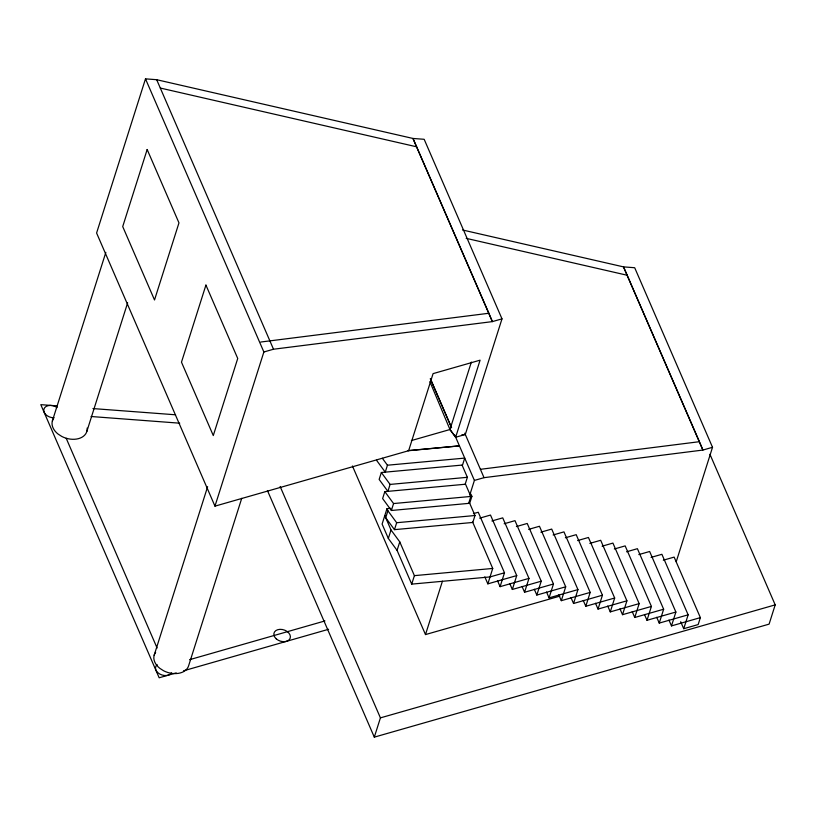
<?xml version="1.0" encoding="UTF-8"?>
<svg xmlns="http://www.w3.org/2000/svg" width="816" height="816" viewBox="0 0 816 816"><rect width="100%" height="100%" fill="white"/><g stroke="black" fill="none" stroke-linecap="round" stroke-linejoin="round"><path stroke-width="1.22" d="M429.879 381.613L449.963 429.522L455.685 437.243L465.314 434.479L501.993 318.862L424.167 139.291L412.978 138.455L156.682 79.703L145.493 78.856L96.594 233.019L214.965 506.144L408.632 450.707L459.428 445.873L407.714 450.626M52.357 420.974L105.835 252.399M86.863 431.368L127.643 302.807M154.153 655.279L207.631 486.693M214.965 506.144L263.874 351.982L145.493 78.856M241.74 498.301L188.649 665.672A18.013 12.536 17.6 0 1 163.628 670.783L159.803 668.324A18.013 12.536 17.6 0 1 155.632 652.331M381.347 472.505L379.144 479.441L387.896 491.354L390.089 484.418L381.347 472.505L462.529 465.038L464.732 458.102L387.447 465.212L382.347 458.255M387.447 465.212L385.254 472.148L376.502 460.234M468.639 503.38L470.842 496.444L465.548 484.214L384.826 491.64L382.622 498.576L391.364 510.49L469.7 503.288L471.903 496.352L470.985 494.221L469.924 494.312M390.762 508.317L386.988 508.664L382.102 524.076L388.334 538.448L397.076 550.361L411.713 584.123L490.049 576.922L504.492 572.791L478.258 512.254L473.443 513.631M386.988 508.664L387.916 510.806L385.723 517.742L394.465 529.655L472.801 522.454L475.004 515.518L469.73 503.35M408.632 450.707L433.082 373.626L480.094 360.172L455.644 437.254L449.963 429.522L471.362 362.069M391.364 510.49L393.567 503.554L384.826 491.64M388.334 538.448L391.017 529.972L384.795 515.6M394.465 529.655L396.668 522.719L387.916 510.806M397.076 550.361L399.769 541.885L391.017 529.972M411.713 584.123L414.395 575.647L399.769 541.885M709.94 454.288L775.2 604.87L769.09 624.138L374.309 737.144L380.419 717.876L280.143 486.499M465.171 484.245L467.374 477.309L462.07 465.079M559.827 596.129L425.493 634.583L442.435 581.176M469.781 494.986L474.402 480.42L454.645 434.836M479.665 518.16L490.498 515.059L516.732 575.586L487.846 583.858L492.731 568.446L472.617 522.005M491.905 520.965L502.738 517.864L528.972 578.391L500.086 586.663L504.492 572.791M504.155 523.76L514.988 520.659L541.222 581.196L512.336 589.468L516.732 575.586M516.395 526.565L527.228 523.464L553.462 584.001L524.576 592.263L528.972 578.391M528.635 529.37L539.468 526.269L565.702 586.796L536.816 595.068L541.222 581.196M540.875 532.175L551.708 529.074L577.942 589.601L549.056 597.873L553.462 584.001M553.126 534.98L563.958 531.879L590.192 592.406L561.306 600.678L565.702 586.796M565.366 537.775L576.198 534.674L602.432 595.211L573.546 603.483L577.942 589.601M577.606 540.58L588.438 537.479L614.672 598.016L585.786 606.278L590.192 592.406M589.846 543.385L600.678 540.284L626.912 600.811L598.026 609.083L602.432 595.211M602.096 546.19L612.928 543.089L639.163 603.616L610.276 611.888L614.672 598.016M614.336 548.995L625.168 545.894L651.403 606.421L622.516 614.693L626.912 600.811M626.576 551.789L637.408 548.689L663.643 609.226L634.756 617.488L639.163 603.616M638.816 554.594L649.648 551.494L675.883 612.031L646.996 620.293L651.403 606.421M676.229 561.714L712.521 447.301L634.695 267.73L623.506 266.883L462.55 229.99M651.066 557.399L661.898 554.299L688.133 614.825L659.246 623.098L663.643 609.226M663.306 560.204L674.138 557.104L700.373 617.63L671.486 625.903L675.883 612.031M700.373 617.63L698.17 624.566L683.726 628.708L688.133 614.825M263.874 351.982L273.503 349.228L492.364 321.616L501.993 318.862M411.386 440.558L449.963 429.522M474.402 480.42L484.031 477.666L702.892 450.055L712.521 447.301M189.577 659.685L324.952 620.935M176.236 672.894L159.171 677.78L40.8 404.654L57.324 405.899M183.549 670.803L328.593 629.279M380.419 717.876L775.2 604.87M260.763 342.026L488.866 313.262L492.364 321.616L412.978 138.455L488.866 313.262M480.41 469.312L699.404 441.691L702.892 450.055L623.506 266.883L699.404 441.691M416.599 146.798L160.303 88.046M627.127 275.237L466.171 238.343M461.846 434.806L465.314 434.479M390.089 484.418L467.374 477.309M393.567 503.554L471.903 496.352M396.668 522.719L475.004 515.518M414.395 575.647L492.731 568.446M92.932 408.571L175.573 414.793M91.076 416.507L179.734 423.188M680.697 621.721L683.726 628.708M668.957 620.078L671.486 625.903M656.717 617.273L659.246 623.098M644.477 614.479L646.996 620.293M632.237 611.674L634.756 617.488M619.987 608.869L622.516 614.693M607.747 606.064L610.276 611.888M595.507 603.259L598.026 609.083M583.267 600.464L585.786 606.278M571.016 597.659L573.546 603.483M558.776 594.854L561.306 600.678M546.536 592.049L549.056 597.873M534.296 589.254L536.816 595.068M464.753 433.194L484.031 477.666M522.046 586.449L524.576 592.263M430.328 378.736L451.574 427.747L430.42 378.848M509.806 583.644L512.336 589.468M497.566 580.839L500.086 586.663M484.816 576.871L487.846 583.858M352.43 465.977L425.493 634.583M156.682 79.703L273.503 349.228M267.444 490.579L374.309 737.144M66.208 438.304L157.1 648.026M87.159 428.074A18.013 12.536 17.6 0 1 61.832 436.478L58.018 434.02A18.013 12.536 17.6 0 1 53.224 418.955M171.411 672.884A8.476 5.896 17.6 0 1 159.62 673.965A8.476 5.896 17.6 0 1 157.192 664.673M54.182 417.772A8.476 5.896 17.6 0 1 43.921 409.153A8.476 5.896 17.6 0 1 57.079 407.582M147.166 149.512L122.716 226.583L154.52 299.962L178.969 222.88L147.166 149.512M205.928 285.09L181.478 362.171L213.282 435.55L237.731 358.469L205.928 285.09M276.277 638.877A8.476 5.896 17.6 0 0 290.119 638.326A8.476 5.896 17.6 0 0 279.98 629.34A8.476 5.896 17.6 0 0 276.277 638.877"/></g></svg>
